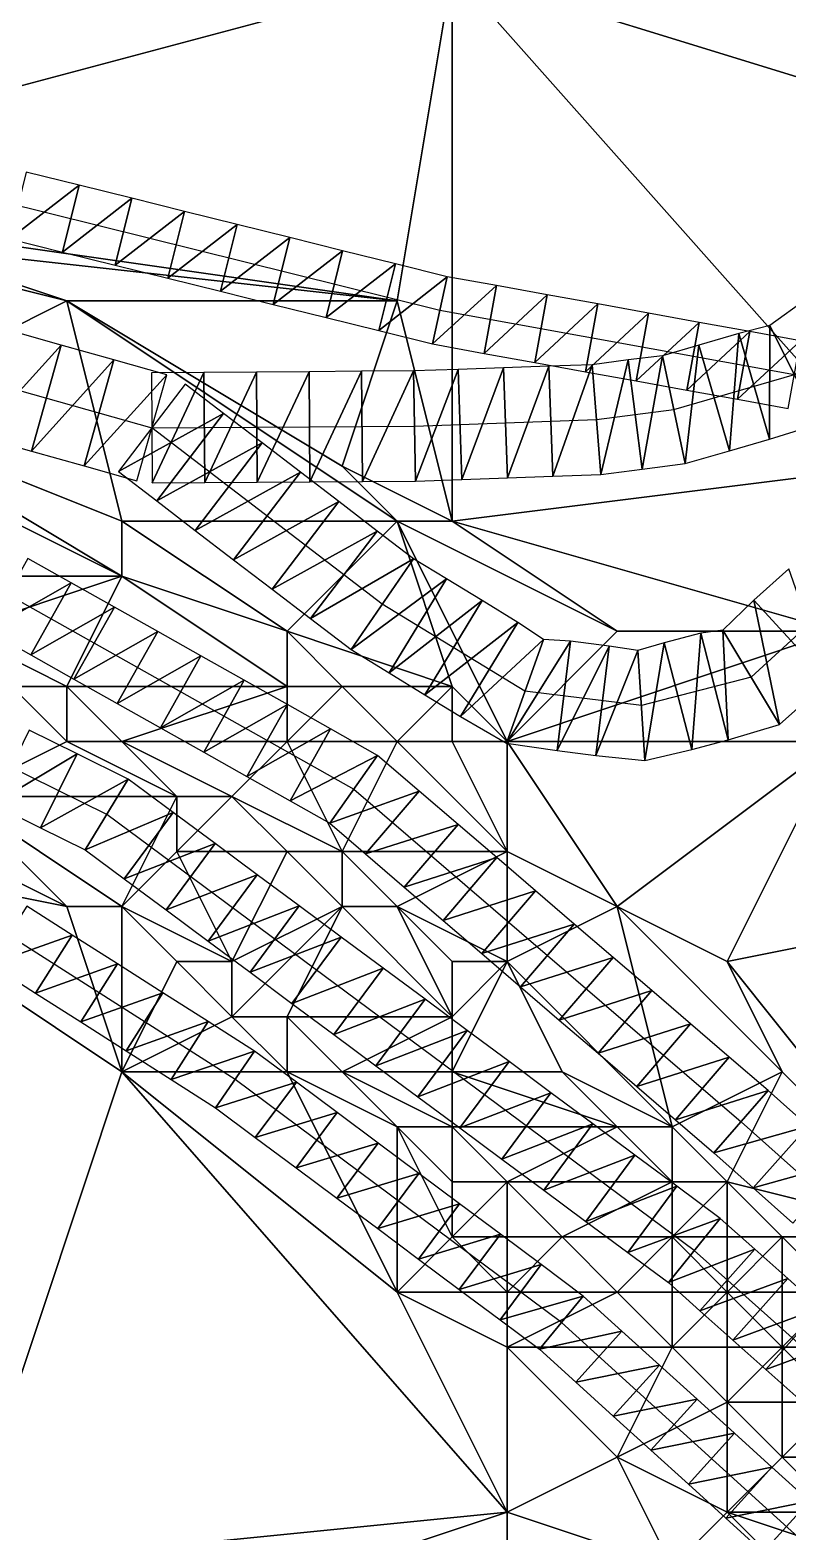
# Model space of a CAD drawing. Header units: metres. Extents: x -1103 to 901, y -902 to 905.
# Drawn here: x 422.7 to 450.2, y 91.3 to 145.8 of the extents above; entities that cross this region are included whole.
import ezdxf

# ---------------------------------------------------------------- set-up
doc = ezdxf.new("R2010")
doc.units = ezdxf.units.M
for name, color, linetype in [('OSM_PATH_AXES', 30, 'CONTINUOUS'), ('OSM_PATH_SURFACE', 30, 'CONTINUOUS'), ('OSM_ROAD_AXES', 2, 'CONTINUOUS'), ('OSM_ROAD_SURFACE', 9, 'CONTINUOUS'), ('OSM_TERRAIN', 3, 'CONTINUOUS'), ('OSM_WATER_SURFACE', 5, 'CONTINUOUS')]:
    doc.layers.add(name, color=color, linetype=linetype)

msp = doc.modelspace()

# ---------------------------------------------------------------- linework, layer by layer
at = {"layer": 'OSM_PATH_AXES'}
for points in [[(127.826, 210.906, 16.029), (196.458, 197.69, 10.186), (236.064, 190.446, 11.754), (275.194, 178.602, 14.999), (341.749, 159.447, 17.343), (437.552, 135.659, 16.351), (450.44, 133.325, 16.804), (456.254, 132.297, 16.859), (457.603, 124.29, 16.486), (459.758, 117.832, 15.625), (464.113, 105.943, 14.013), (483.557, 84.721, 11.881), (528.866, 43.072, 8.921), (572.273, 5.394, 9.598), (605.522, -30.471, 8.562)], [(511.091, 33.816, 6.727), (492.123, 51.4, 7.801), (472.459, 69.67, 9.647), (454.242, 87.773, 10.512), (441.973, 98.888, 11.307), (430.112, 107.724, 12.755), (415.289, 117.146, 13.692), (394.53, 126.126, 13.867), (368.432, 133.492, 13.798), (339.825, 141.443, 15.191), (315.739, 147.327, 15.371), (280.754, 155.577, 14.515), (248.577, 163.971, 13.571), (222.059, 170.828, 9.573), (205.235, 175.097, 8.464), (188.179, 179.288, 8.955), (143.257, 186.653, 12.843), (122.354, 186.952, 13.89)]]:
    msp.add_polyline3d(points, dxfattribs=at)
at = {"layer": 'OSM_PATH_SURFACE'}
for points in [[(421.922, 138.252, 15.712), (424.44, 140.202, 15.916), (422.524, 140.678, 15.83)], [(421.922, 138.252, 15.712), (423.838, 137.776, 15.798), (424.44, 140.202, 15.916)], [(423.838, 137.776, 15.798), (426.356, 139.727, 16.002), (424.44, 140.202, 15.916)], [(423.838, 137.776, 15.798), (425.754, 137.3, 15.934), (426.356, 139.727, 16.002)], [(425.754, 137.3, 15.934), (428.273, 139.251, 16.088), (426.356, 139.727, 16.002)], [(425.754, 137.3, 15.934), (427.67, 136.825, 16.036), (428.273, 139.251, 16.088)], [(427.67, 136.825, 16.036), (430.189, 138.775, 16.174), (428.273, 139.251, 16.088)], [(427.67, 136.825, 16.036), (429.586, 136.349, 16.063), (430.189, 138.775, 16.174)], [(429.586, 136.349, 16.063), (432.105, 138.299, 16.259), (430.189, 138.775, 16.174)], [(429.586, 136.349, 16.063), (431.502, 135.873, 16.109), (432.105, 138.299, 16.259)], [(431.502, 135.873, 16.109), (434.021, 137.824, 16.345), (432.105, 138.299, 16.259)], [(431.502, 135.873, 16.109), (433.418, 135.397, 16.204), (434.021, 137.824, 16.345)], [(433.418, 135.397, 16.204), (435.937, 137.348, 16.431), (434.021, 137.824, 16.345)], [(433.418, 135.397, 16.204), (435.334, 134.921, 16.299), (435.937, 137.348, 16.431)], [(435.334, 134.921, 16.299), (437.815, 136.881, 16.487), (435.937, 137.348, 16.431)], [(435.334, 134.921, 16.299), (437.288, 134.437, 16.375), (437.815, 136.881, 16.487)], [(437.288, 134.437, 16.375), (439.615, 136.556, 16.55), (437.815, 136.881, 16.487)], [(437.288, 134.437, 16.375), (439.17, 134.096, 16.437), (439.615, 136.556, 16.55)], [(439.17, 134.096, 16.437), (441.457, 136.222, 16.615), (439.615, 136.556, 16.55)], [(439.17, 134.096, 16.437), (441.011, 133.762, 16.502), (441.457, 136.222, 16.615)], [(441.011, 133.762, 16.502), (443.298, 135.889, 16.68), (441.457, 136.222, 16.615)], [(441.011, 133.762, 16.502), (442.853, 133.429, 16.567), (443.298, 135.889, 16.68)], [(442.853, 133.429, 16.567), (445.139, 135.555, 16.745), (443.298, 135.889, 16.68)], [(442.853, 133.429, 16.567), (444.694, 133.095, 16.632), (445.139, 135.555, 16.745)], [(444.694, 133.095, 16.632), (446.98, 135.222, 16.81), (445.139, 135.555, 16.745)], [(444.694, 133.095, 16.632), (446.535, 132.762, 16.697), (446.98, 135.222, 16.81)], [(446.535, 132.762, 16.697), (448.822, 134.889, 16.875), (446.98, 135.222, 16.81)], [(446.535, 132.762, 16.697), (448.376, 132.429, 16.762), (448.822, 134.889, 16.875)], [(448.376, 132.429, 16.762), (450.66, 134.556, 16.915), (448.822, 134.889, 16.875)], [(448.376, 132.429, 16.762), (450.22, 132.095, 16.827), (450.66, 134.556, 16.915)], [(424.195, 112.967, 13.481), (422.548, 114.013, 13.561), (421.207, 111.904, 13.419)], [(424.195, 112.967, 13.481), (421.207, 111.904, 13.419), (422.854, 110.857, 13.34)], [(425.842, 111.92, 13.627), (424.195, 112.967, 13.481), (422.854, 110.857, 13.34)], [(425.842, 111.92, 13.627), (422.854, 110.857, 13.34), (424.501, 109.81, 13.26)], [(427.489, 110.873, 13.284), (425.842, 111.92, 13.627), (424.501, 109.81, 13.26)], [(427.489, 110.873, 13.284), (424.501, 109.81, 13.26), (426.148, 108.763, 13.208)], [(429.136, 109.826, 13.091), (427.489, 110.873, 13.284), (426.148, 108.763, 13.208)], [(429.136, 109.826, 13.091), (426.148, 108.763, 13.208), (427.795, 107.716, 12.983)], [(430.82, 108.754, 12.887), (429.136, 109.826, 13.091), (427.795, 107.716, 12.983)], [(430.82, 108.754, 12.887), (427.795, 107.716, 12.983), (429.404, 106.694, 12.77)], [(432.342, 107.622, 12.685), (430.82, 108.754, 12.887), (429.404, 106.694, 12.77)], [(432.342, 107.622, 12.685), (429.404, 106.694, 12.77), (430.848, 105.617, 12.563)], [(433.824, 106.517, 12.496), (432.342, 107.622, 12.685), (430.848, 105.617, 12.563)], [(433.824, 106.517, 12.496), (430.848, 105.617, 12.563), (432.331, 104.512, 12.35)], [(435.307, 105.413, 12.308), (433.824, 106.517, 12.496), (432.331, 104.512, 12.35)], [(435.307, 105.413, 12.308), (432.331, 104.512, 12.35), (433.813, 103.408, 12.138)], [(436.789, 104.308, 12.129), (435.307, 105.413, 12.308), (433.813, 103.408, 12.138)], [(436.789, 104.308, 12.129), (433.813, 103.408, 12.138), (435.296, 102.303, 11.937)], [(438.272, 103.204, 12.007), (436.789, 104.308, 12.129), (435.296, 102.303, 11.937)], [(438.272, 103.204, 12.007), (435.296, 102.303, 11.937), (436.778, 101.199, 11.758)], [(439.754, 102.099, 11.735), (438.272, 103.204, 12.007), (436.778, 101.199, 11.758)], [(439.754, 102.099, 11.735), (436.778, 101.199, 11.758), (438.261, 100.094, 11.581)], [(441.237, 100.995, 11.914), (439.754, 102.099, 11.735), (438.261, 100.094, 11.581)], [(441.237, 100.995, 11.914), (438.261, 100.094, 11.581), (439.743, 98.99, 11.444)], [(442.767, 99.853, 11.45), (441.237, 100.995, 11.914), (439.743, 98.99, 11.444)], [(442.767, 99.853, 11.45), (439.743, 98.99, 11.444), (441.179, 97.922, 11.32)], [(444.175, 98.579, 11.305), (442.767, 99.853, 11.45), (441.179, 97.922, 11.32)], [(444.175, 98.579, 11.305), (441.179, 97.922, 11.32), (442.497, 96.726, 11.17)], [(445.539, 97.344, 11.155), (444.175, 98.579, 11.305), (442.497, 96.726, 11.17)], [(445.539, 97.344, 11.155), (442.497, 96.726, 11.17), (443.86, 95.491, 11.016)], [(446.902, 96.109, 11.032), (445.539, 97.344, 11.155), (443.86, 95.491, 11.016)], [(446.902, 96.109, 11.032), (443.86, 95.491, 11.016), (445.223, 94.256, 10.893)], [(448.265, 94.874, 10.945), (446.902, 96.109, 11.032), (445.223, 94.256, 10.893)], [(448.265, 94.874, 10.945), (445.223, 94.256, 10.893), (446.587, 93.022, 10.839)], [(449.628, 93.639, 10.841), (448.265, 94.874, 10.945), (446.587, 93.022, 10.839)], [(449.628, 93.639, 10.841), (446.587, 93.022, 10.839), (447.95, 91.787, 10.751)], [(450.992, 92.405, 10.764), (449.628, 93.639, 10.841), (447.95, 91.787, 10.751)], [(450.992, 92.405, 10.764), (447.95, 91.787, 10.751), (449.313, 90.552, 10.72)], [(452.355, 91.17, 10.7), (450.992, 92.405, 10.764), (449.313, 90.552, 10.72)]]:
    msp.add_3dface(points, dxfattribs=at)
at = {"layer": 'OSM_ROAD_AXES'}
for points in [[(114.075, 197.646, 15.56), (161.506, 194.251, 12.963), (196.492, 187.483, 9.365), (231.178, 179.531, 11.004), (286.624, 165.099, 14.96), (324.273, 155.82, 16.359), (368.598, 143.887, 14.654), (401.804, 135.493, 14.449), (418.705, 127.099, 14.868), (434.423, 118.263, 14.428), (448.506, 106.187, 13.141), (483.048, 75.409, 10.878), (513.578, 48.016, 8.62), (538.482, 24.305, 7.633), (556.721, 5.018, 7.979), (575.843, -14.269, 9.288), (585.537, -24.753, 9.553)], [(508.549, 46.213, 8.047), (487.635, 65.213, 9.648), (467.628, 82.963, 10.817), (452.794, 96.167, 11.649), (446.803, 101.509, 12.091), (425.448, 117.345, 14.035), (395.879, 131.921, 14.143), (375.452, 137.373, 14.133), (314.977, 153, 15.7), (267.014, 164.712, 14.81), (232.472, 174.212, 11.128), (204.682, 181.279, 8.892), (189.561, 185.238, 9.411), (153.614, 190.966, 13.006), (140.129, 192.249, 14.001), (99.285, 192.946, 15.816)], [(340.831, 155.71, 17.129), (427.084, 131.39, 15.558)], [(458.41, 138.855, 16.919), (456.254, 132.297, 16.859), (451.767, 124.987, 16.333), (448.87, 122.333, 15.947), (444.88, 121.304, 15.676), (440.646, 121.824, 15.399), (435.462, 124.987, 15.476), (427.084, 131.39, 15.558)], [(427.084, 131.39, 15.558), (436.634, 131.456, 16.145), (443.244, 131.689, 16.437), (446.063, 132.054, 16.57), (450.44, 133.325, 16.804), (458.41, 138.855, 16.919)]]:
    msp.add_polyline3d(points, dxfattribs=at)
at = {"layer": 'OSM_ROAD_SURFACE'}
for points in [[(451.336, 131.537, 16.823), (450.894, 136.074, 16.897), (449.544, 135.113, 16.881)], [(420.791, 131.087, 15.421), (423.793, 134.396, 15.593), (421.876, 134.936, 15.531)], [(448.08, 130.557, 16.648), (448.423, 134.822, 16.826), (446.964, 134.398, 16.748)], [(448.08, 130.557, 16.648), (449.539, 130.981, 16.726), (448.423, 134.822, 16.826)], [(449.539, 130.981, 16.726), (449.544, 135.113, 16.881), (448.423, 134.822, 16.826)], [(449.539, 130.981, 16.726), (451.336, 131.537, 16.823), (449.544, 135.113, 16.881)], [(420.791, 131.087, 15.421), (422.707, 130.546, 15.483), (423.793, 134.396, 15.593)], [(422.707, 130.546, 15.483), (425.71, 133.856, 15.622), (423.793, 134.396, 15.593)], [(446.477, 130.097, 16.563), (446.964, 134.398, 16.748), (445.649, 134.01, 16.677)], [(446.477, 130.097, 16.563), (448.08, 130.557, 16.648), (446.964, 134.398, 16.748)], [(422.707, 130.546, 15.483), (424.624, 130.006, 15.545), (425.71, 133.856, 15.622)], [(424.624, 130.006, 15.545), (427.626, 133.315, 15.634), (425.71, 133.856, 15.622)], [(441.662, 129.632, 16.342), (443.088, 133.683, 16.557), (441.521, 133.629, 16.488)], [(441.662, 129.632, 16.342), (443.401, 129.695, 16.418), (443.088, 133.683, 16.557)], [(443.401, 129.695, 16.418), (444.397, 133.855, 16.619), (443.088, 133.683, 16.557)], [(443.401, 129.695, 16.418), (444.91, 129.888, 16.489), (444.397, 133.855, 16.619)], [(444.91, 129.888, 16.489), (445.649, 134.01, 16.677), (444.397, 133.855, 16.619)], [(444.91, 129.888, 16.489), (446.477, 130.097, 16.563), (445.649, 134.01, 16.677)], [(424.624, 130.006, 15.545), (426.541, 129.465, 15.582), (427.626, 133.315, 15.634)], [(427.097, 129.39, 15.586), (428.98, 133.403, 15.816), (427.07, 133.39, 15.629)], [(427.097, 129.39, 15.586), (429.008, 129.403, 15.604), (428.98, 133.403, 15.816)], [(429.008, 129.403, 15.604), (430.89, 133.417, 15.933), (428.98, 133.403, 15.816)], [(429.008, 129.403, 15.604), (430.918, 129.417, 15.622), (430.89, 133.417, 15.933)], [(430.918, 129.417, 15.622), (432.8, 133.43, 16.049), (430.89, 133.417, 15.933)], [(430.918, 129.417, 15.622), (432.828, 129.43, 15.64), (432.8, 133.43, 16.049)], [(432.828, 129.43, 15.64), (434.71, 133.443, 16.166), (432.8, 133.43, 16.049)], [(432.828, 129.43, 15.64), (434.738, 129.443, 15.925), (434.71, 133.443, 16.166)], [(434.738, 129.443, 15.925), (436.594, 133.456, 16.281), (434.71, 133.443, 16.166)], [(434.738, 129.443, 15.925), (436.674, 129.457, 16.109), (436.594, 133.456, 16.281)], [(436.674, 129.457, 16.109), (438.216, 133.513, 16.344), (436.594, 133.456, 16.281)], [(436.674, 129.457, 16.109), (438.357, 129.516, 16.198), (438.216, 133.513, 16.344)], [(438.357, 129.516, 16.198), (439.869, 133.571, 16.416), (438.216, 133.513, 16.344)], [(438.357, 129.516, 16.198), (440.009, 129.574, 16.27), (439.869, 133.571, 16.416)], [(440.009, 129.574, 16.27), (441.521, 133.629, 16.488), (439.869, 133.571, 16.416)], [(440.009, 129.574, 16.27), (441.662, 129.632, 16.342), (441.521, 133.629, 16.488)], [(429.694, 131.912, 15.638), (428.298, 132.979, 15.636), (425.869, 129.801, 15.579)], [(429.694, 131.912, 15.638), (425.869, 129.801, 15.579), (427.266, 128.734, 15.581)], [(431.091, 130.845, 15.639), (429.694, 131.912, 15.638), (427.266, 128.734, 15.581)], [(431.091, 130.845, 15.639), (427.266, 128.734, 15.581), (428.662, 127.667, 15.575)], [(432.487, 129.778, 15.64), (431.091, 130.845, 15.639), (428.662, 127.667, 15.575)], [(432.487, 129.778, 15.64), (428.662, 127.667, 15.575), (430.059, 126.599, 15.552)], [(433.884, 128.71, 15.642), (432.487, 129.778, 15.64), (430.059, 126.599, 15.552)], [(433.884, 128.71, 15.642), (430.059, 126.599, 15.552), (431.455, 125.532, 15.53)], [(435.28, 127.643, 15.635), (433.884, 128.71, 15.642), (431.455, 125.532, 15.53)], [(435.28, 127.643, 15.635), (431.455, 125.532, 15.53), (432.851, 124.465, 15.504)], [(436.598, 126.633, 15.604), (435.28, 127.643, 15.635), (432.851, 124.465, 15.504)], [(421.113, 124.025, 14.891), (424.155, 125.756, 14.964), (422.584, 126.64, 14.96)], [(436.598, 126.633, 15.604), (432.851, 124.465, 15.504), (434.326, 123.341, 15.457)], [(437.8, 125.904, 15.584), (436.598, 126.633, 15.604), (434.326, 123.341, 15.457)], [(450.236, 126.274, 16.433), (448.967, 125.134, 16.292), (451.67, 122.185, 16.084)], [(421.113, 124.025, 14.891), (422.685, 123.141, 14.872), (424.155, 125.756, 14.964)], [(422.685, 123.141, 14.872), (425.727, 124.872, 14.945), (424.155, 125.756, 14.964)], [(437.8, 125.904, 15.584), (434.326, 123.341, 15.457), (435.717, 122.489, 15.403)], [(439.096, 125.113, 15.557), (437.8, 125.904, 15.584), (435.717, 122.489, 15.403)], [(439.096, 125.113, 15.557), (435.717, 122.489, 15.403), (437.013, 121.698, 15.257)], [(440.392, 124.322, 15.531), (439.096, 125.113, 15.557), (437.013, 121.698, 15.257)], [(448.967, 125.134, 16.292), (447.84, 124.047, 15.912), (449.901, 120.619, 15.833)], [(448.967, 125.134, 16.292), (449.901, 120.619, 15.833), (451.67, 122.185, 16.084)], [(422.685, 123.141, 14.872), (424.257, 122.257, 14.85), (425.727, 124.872, 14.945)], [(424.257, 122.257, 14.85), (427.299, 123.989, 14.88), (425.727, 124.872, 14.945)], [(424.257, 122.257, 14.85), (425.829, 121.374, 14.775), (427.299, 123.989, 14.88)], [(425.829, 121.374, 14.775), (428.871, 123.105, 14.815), (427.299, 123.989, 14.88)], [(440.392, 124.322, 15.531), (437.013, 121.698, 15.257), (438.309, 120.907, 15.337)], [(441.317, 123.708, 15.51), (440.392, 124.322, 15.531), (438.309, 120.907, 15.337)], [(447.041, 123.927, 15.824), (445.711, 123.584, 15.715), (446.709, 119.71, 15.566)], [(447.041, 123.927, 15.824), (446.709, 119.71, 15.566), (448.039, 120.053, 15.697)], [(447.84, 124.047, 15.912), (447.041, 123.927, 15.824), (448.039, 120.053, 15.697)], [(447.84, 124.047, 15.912), (448.039, 120.053, 15.697), (449.901, 120.619, 15.833)], [(441.317, 123.708, 15.51), (438.309, 120.907, 15.337), (439.976, 119.94, 15.369)], [(442.301, 123.636, 15.507), (441.317, 123.708, 15.51), (439.976, 119.94, 15.369)], [(442.301, 123.636, 15.507), (439.976, 119.94, 15.369), (441.814, 119.666, 15.372)], [(443.713, 123.463, 15.526), (442.301, 123.636, 15.507), (441.814, 119.666, 15.372)], [(443.713, 123.463, 15.526), (441.814, 119.666, 15.372), (443.225, 119.492, 15.38)], [(444.757, 123.3, 15.64), (443.713, 123.463, 15.526), (443.225, 119.492, 15.38)], [(444.757, 123.3, 15.64), (443.225, 119.492, 15.38), (445.004, 119.308, 15.399)], [(445.711, 123.584, 15.715), (444.757, 123.3, 15.64), (445.004, 119.308, 15.399)], [(445.711, 123.584, 15.715), (445.004, 119.308, 15.399), (446.709, 119.71, 15.566)], [(425.829, 121.374, 14.775), (427.401, 120.49, 14.695), (428.871, 123.105, 14.815)], [(427.401, 120.49, 14.695), (430.443, 122.222, 14.75), (428.871, 123.105, 14.815)], [(427.401, 120.49, 14.695), (428.973, 119.606, 14.645), (430.443, 122.222, 14.75)], [(428.973, 119.606, 14.645), (432.015, 121.338, 14.695), (430.443, 122.222, 14.75)], [(428.973, 119.606, 14.645), (430.544, 118.723, 14.589), (432.015, 121.338, 14.695)], [(430.544, 118.723, 14.589), (433.586, 120.454, 14.768), (432.015, 121.338, 14.695)], [(424.371, 119.548, 14.18), (422.632, 120.406, 14.268), (421.306, 117.715, 14.186)], [(430.544, 118.723, 14.589), (432.116, 117.839, 14.502), (433.586, 120.454, 14.768)], [(432.116, 117.839, 14.502), (435.285, 119.491, 14.536), (433.586, 120.454, 14.768)], [(424.371, 119.548, 14.18), (421.306, 117.715, 14.186), (423.045, 116.857, 14.109)], [(426.228, 118.626, 14.119), (424.371, 119.548, 14.18), (423.045, 116.857, 14.109)], [(432.116, 117.839, 14.502), (433.562, 117.035, 14.42), (435.285, 119.491, 14.536)], [(433.562, 117.035, 14.42), (436.808, 118.194, 14.393), (435.285, 119.491, 14.536)], [(426.228, 118.626, 14.119), (423.045, 116.857, 14.109), (424.667, 116.064, 14.037)], [(427.866, 117.419, 14.03), (426.228, 118.626, 14.119), (424.667, 116.064, 14.037)], [(433.562, 117.035, 14.42), (434.855, 115.917, 14.306), (436.808, 118.194, 14.393)], [(434.855, 115.917, 14.306), (438.216, 116.986, 14.253), (436.808, 118.194, 14.393)], [(427.866, 117.419, 14.03), (424.667, 116.064, 14.037), (426.079, 115.009, 13.957)], [(429.392, 116.288, 13.999), (427.866, 117.419, 14.03), (426.079, 115.009, 13.957)], [(434.855, 115.917, 14.306), (436.263, 114.709, 14.169), (438.216, 116.986, 14.253)], [(436.263, 114.709, 14.169), (439.624, 115.779, 14.115), (438.216, 116.986, 14.253)], [(429.392, 116.288, 13.999), (426.079, 115.009, 13.957), (427.605, 113.878, 13.845)], [(430.917, 115.157, 13.866), (429.392, 116.288, 13.999), (427.605, 113.878, 13.845)], [(436.263, 114.709, 14.169), (437.671, 113.501, 14.071), (439.624, 115.779, 14.115)], [(437.671, 113.501, 14.071), (441.033, 114.571, 14.049), (439.624, 115.779, 14.115)], [(430.917, 115.157, 13.866), (427.605, 113.878, 13.845), (429.13, 112.747, 13.752)], [(432.443, 114.025, 13.73), (430.917, 115.157, 13.866), (429.13, 112.747, 13.752)], [(437.671, 113.501, 14.071), (439.08, 112.294, 13.972), (441.033, 114.571, 14.049)], [(439.08, 112.294, 13.972), (442.441, 113.363, 13.989), (441.033, 114.571, 14.049)], [(432.443, 114.025, 13.73), (429.13, 112.747, 13.752), (430.656, 111.616, 13.447)], [(433.968, 112.894, 13.561), (432.443, 114.025, 13.73), (430.656, 111.616, 13.447)], [(439.08, 112.294, 13.972), (440.488, 111.086, 13.711), (442.441, 113.363, 13.989)], [(440.488, 111.086, 13.711), (443.849, 112.156, 13.849), (442.441, 113.363, 13.989)], [(433.968, 112.894, 13.561), (430.656, 111.616, 13.447), (432.181, 110.484, 13.463)], [(435.493, 111.763, 13.38), (433.968, 112.894, 13.561), (432.181, 110.484, 13.463)], [(440.488, 111.086, 13.711), (441.896, 109.879, 13.638), (443.849, 112.156, 13.849)], [(441.896, 109.879, 13.638), (445.257, 110.948, 13.701), (443.849, 112.156, 13.849)], [(435.493, 111.763, 13.38), (432.181, 110.484, 13.463), (433.707, 109.353, 13.293)], [(437.019, 110.632, 13.2), (435.493, 111.763, 13.38), (433.707, 109.353, 13.293)], [(441.896, 109.879, 13.638), (443.304, 108.671, 13.565), (445.257, 110.948, 13.701)], [(443.304, 108.671, 13.565), (446.666, 109.741, 13.549), (445.257, 110.948, 13.701)], [(437.019, 110.632, 13.2), (433.707, 109.353, 13.293), (435.232, 108.222, 13.091)], [(438.544, 109.501, 13.209), (437.019, 110.632, 13.2), (435.232, 108.222, 13.091)], [(443.304, 108.671, 13.565), (444.713, 107.463, 13.428), (446.666, 109.741, 13.549)], [(444.713, 107.463, 13.428), (448.074, 108.533, 13.398), (446.666, 109.741, 13.549)], [(438.544, 109.501, 13.209), (435.232, 108.222, 13.091), (436.757, 107.091, 12.958)], [(440.07, 108.369, 12.952), (438.544, 109.501, 13.209), (436.757, 107.091, 12.958)], [(440.07, 108.369, 12.952), (436.757, 107.091, 12.958), (438.283, 105.96, 12.854)], [(441.595, 107.238, 12.741), (440.07, 108.369, 12.952), (438.283, 105.96, 12.854)], [(444.713, 107.463, 13.428), (446.121, 106.256, 13.282), (448.074, 108.533, 13.398)], [(446.121, 106.256, 13.282), (449.493, 107.316, 13.246), (448.074, 108.533, 13.398)], [(441.595, 107.238, 12.741), (438.283, 105.96, 12.854), (439.808, 104.829, 12.669)], [(443.121, 106.107, 12.609), (441.595, 107.238, 12.741), (439.808, 104.829, 12.669)], [(446.121, 106.256, 13.282), (447.518, 105.057, 13.137), (449.493, 107.316, 13.246)], [(447.518, 105.057, 13.137), (450.943, 106.024, 13.105), (449.493, 107.316, 13.246)], [(443.121, 106.107, 12.609), (439.808, 104.829, 12.669), (441.334, 103.697, 12.494)], [(444.646, 104.976, 12.459), (443.121, 106.107, 12.609), (441.334, 103.697, 12.494)], [(447.518, 105.057, 13.137), (448.947, 103.784, 12.993), (450.943, 106.024, 13.105)], [(448.947, 103.784, 12.993), (452.382, 104.742, 12.967), (450.943, 106.024, 13.105)], [(444.646, 104.976, 12.459), (441.334, 103.697, 12.494), (442.859, 102.566, 12.315)], [(446.171, 103.845, 12.379), (444.646, 104.976, 12.459), (442.859, 102.566, 12.315)], [(448.947, 103.784, 12.993), (450.386, 102.502, 12.849), (452.382, 104.742, 12.967)], [(446.171, 103.845, 12.379), (442.859, 102.566, 12.315), (444.384, 101.435, 11.999)], [(447.746, 102.676, 12.461), (446.171, 103.845, 12.379), (444.384, 101.435, 11.999)], [(447.746, 102.676, 12.461), (444.384, 101.435, 11.999), (445.861, 100.342, 12.109)], [(449, 101.56, 12.451), (447.746, 102.676, 12.461), (445.861, 100.342, 12.109)], [(449, 101.56, 12.451), (445.861, 100.342, 12.109), (447.003, 99.321, 11.739)], [(450.198, 100.492, 12.247), (449, 101.56, 12.451), (447.003, 99.321, 11.739)], [(450.198, 100.492, 12.247), (447.003, 99.321, 11.739), (448.201, 98.252, 11.948)], [(451.396, 99.423, 12.394), (450.198, 100.492, 12.247), (448.201, 98.252, 11.948)], [(451.396, 99.423, 12.394), (448.201, 98.252, 11.948), (449.4, 97.184, 11.603)], [(452.594, 98.355, 11.971), (451.396, 99.423, 12.394), (449.4, 97.184, 11.603)], [(452.594, 98.355, 11.971), (449.4, 97.184, 11.603), (450.598, 96.116, 11.745)]]:
    msp.add_3dface(points, dxfattribs=at)
at = {"layer": 'OSM_TERRAIN'}
for points in [[(464, 140, 16.966), (468, 154, 16.583), (438, 148, 16.839)], [(408, 140, 14.947), (438, 148, 16.839), (404, 148, 15.155)], [(436, 136, 16.307), (438, 148, 16.839), (408, 140, 14.947)], [(436, 136, 16.307), (438, 128, 16.075), (438, 148, 16.839)], [(438, 128, 16.075), (454, 130, 16.827), (438, 148, 16.839)], [(454, 130, 16.827), (464, 140, 16.966), (438, 148, 16.839)], [(418, 138, 15.589), (436, 136, 16.307), (408, 140, 14.947)], [(416, 132, 15.207), (424, 136, 15.579), (416, 138, 15.269)], [(416, 138, 15.269), (424, 136, 15.579), (418, 138, 15.589)], [(418, 138, 15.589), (424, 136, 15.579), (436, 136, 16.307)], [(416, 132, 15.207), (426, 128, 15.511), (424, 136, 15.579)], [(426, 128, 15.511), (436, 128, 15.603), (424, 136, 15.579)], [(436, 128, 15.603), (434, 130, 15.92), (424, 136, 15.579)], [(434, 130, 15.92), (436, 136, 16.307), (424, 136, 15.579)], [(434, 130, 15.92), (438, 128, 16.075), (436, 136, 16.307)], [(418, 130, 14.914), (426, 126, 14.942), (416, 132, 15.207)], [(426, 126, 14.942), (426, 128, 15.511), (416, 132, 15.207)], [(416, 126, 14.812), (426, 126, 14.942), (418, 130, 14.914)], [(436, 128, 15.603), (438, 128, 16.075), (434, 130, 15.92)], [(438, 128, 16.075), (452, 124, 16.26), (454, 130, 16.827)], [(426, 126, 14.942), (432, 124, 15.434), (426, 128, 15.511)], [(432, 124, 15.434), (436, 128, 15.603), (426, 128, 15.511)], [(432, 124, 15.434), (438, 122, 15.351), (436, 128, 15.603)], [(438, 122, 15.351), (440, 120, 15.34), (436, 128, 15.603)], [(440, 120, 15.34), (444, 124, 15.468), (436, 128, 15.603)], [(436, 128, 15.603), (444, 124, 15.468), (438, 128, 16.075)], [(444, 124, 15.468), (452, 124, 16.26), (438, 128, 16.075)], [(420, 124, 14.832), (426, 126, 14.942), (416, 126, 14.812)], [(420, 124, 14.832), (424, 122, 14.793), (426, 126, 14.942)], [(424, 122, 14.793), (432, 122, 14.665), (426, 126, 14.942)], [(432, 122, 14.665), (432, 124, 15.434), (426, 126, 14.942)], [(422, 122, 14.327), (424, 122, 14.793), (420, 124, 14.832)], [(432, 122, 14.665), (434, 122, 15.259), (432, 124, 15.434)], [(434, 122, 15.259), (438, 122, 15.351), (432, 124, 15.434)], [(440, 120, 15.34), (452, 124, 16.26), (444, 124, 15.468)], [(440, 120, 15.34), (452, 120, 15.788), (452, 124, 16.26)], [(420, 118, 14.177), (424, 120, 14.15), (422, 122, 14.327)], [(424, 120, 14.15), (424, 122, 14.793), (422, 122, 14.327)], [(424, 120, 14.15), (426, 120, 14.637), (424, 122, 14.793)], [(426, 120, 14.637), (432, 122, 14.665), (424, 122, 14.793)], [(426, 120, 14.637), (432, 120, 14.592), (432, 122, 14.665)], [(432, 120, 14.592), (434, 122, 15.259), (432, 122, 14.665)], [(432, 120, 14.592), (436, 120, 14.502), (434, 122, 15.259)], [(436, 120, 14.502), (438, 122, 15.351), (434, 122, 15.259)], [(436, 120, 14.502), (438, 120, 15.192), (438, 122, 15.351)], [(438, 120, 15.192), (440, 120, 15.34), (438, 122, 15.351)], [(420, 118, 14.177), (428, 118, 14.017), (424, 120, 14.15)], [(428, 118, 14.017), (426, 120, 14.637), (424, 120, 14.15)], [(428, 118, 14.017), (430, 118, 14.507), (426, 120, 14.637)], [(430, 118, 14.507), (432, 120, 14.592), (426, 120, 14.637)], [(430, 118, 14.507), (434, 116, 14.294), (432, 120, 14.592)], [(434, 116, 14.294), (436, 120, 14.502), (432, 120, 14.592)], [(434, 116, 14.294), (440, 116, 14.065), (436, 120, 14.502)], [(440, 116, 14.065), (438, 120, 15.192), (436, 120, 14.502)], [(440, 116, 14.065), (440, 120, 15.34), (438, 120, 15.192)], [(440, 116, 14.065), (444, 114, 13.95), (440, 120, 15.34)], [(444, 114, 13.95), (452, 120, 15.788), (440, 120, 15.34)], [(448, 112, 13.983), (452, 120, 15.788), (444, 114, 13.95)], [(448, 112, 13.983), (458, 114, 15.076), (452, 120, 15.788)], [(424, 114, 13.474), (420, 118, 14.177), (420, 116, 13.605)], [(424, 114, 13.474), (426, 114, 13.859), (420, 118, 14.177)], [(420, 118, 14.177), (426, 114, 13.859), (428, 118, 14.017)], [(426, 114, 13.859), (428, 116, 13.85), (428, 118, 14.017)], [(428, 116, 13.85), (430, 118, 14.507), (428, 118, 14.017)], [(428, 116, 13.85), (432, 116, 13.865), (430, 118, 14.507)], [(432, 116, 13.865), (434, 116, 14.294), (430, 118, 14.507)], [(426, 108, 13.048), (414, 116, 13.654), (420, 90, 10.024)], [(426, 108, 13.048), (424, 114, 13.474), (414, 116, 13.654)], [(414, 116, 13.654), (424, 114, 13.474), (420, 116, 13.605)], [(426, 114, 13.859), (430, 112, 13.645), (428, 116, 13.85)], [(430, 112, 13.645), (432, 116, 13.865), (428, 116, 13.85)], [(430, 112, 13.645), (434, 114, 13.595), (432, 116, 13.865)], [(434, 114, 13.595), (434, 116, 14.294), (432, 116, 13.865)], [(434, 114, 13.595), (436, 114, 14.08), (434, 116, 14.294)], [(434, 116, 14.294), (436, 114, 14.08), (440, 116, 14.065)], [(436, 114, 14.08), (440, 112, 13.907), (440, 116, 14.065)], [(440, 112, 13.907), (444, 114, 13.95), (440, 116, 14.065)], [(426, 108, 13.048), (426, 114, 13.859), (424, 114, 13.474)], [(426, 108, 13.048), (428, 112, 13.269), (426, 114, 13.859)], [(428, 112, 13.269), (430, 112, 13.645), (426, 114, 13.859)], [(430, 110, 12.972), (432, 110, 13.403), (434, 114, 13.595)], [(430, 110, 12.972), (434, 114, 13.595), (430, 112, 13.645)], [(432, 110, 13.403), (438, 110, 13.041), (434, 114, 13.595)], [(438, 110, 13.041), (436, 114, 14.08), (434, 114, 13.595)], [(438, 110, 13.041), (438, 112, 13.843), (436, 114, 14.08)], [(438, 112, 13.843), (440, 112, 13.907), (436, 114, 14.08)], [(440, 112, 13.907), (446, 106, 13.215), (444, 114, 13.95)], [(446, 106, 13.215), (450, 108, 13.232), (444, 114, 13.95)], [(450, 108, 13.232), (448, 112, 13.983), (444, 114, 13.95)], [(456, 102, 12.605), (458, 114, 15.076), (448, 112, 13.983)], [(426, 108, 13.048), (430, 110, 12.972), (428, 112, 13.269)], [(430, 110, 12.972), (430, 112, 13.645), (428, 112, 13.269)], [(438, 108, 12.815), (440, 112, 13.907), (438, 110, 13.041)], [(438, 108, 12.815), (442, 108, 12.786), (440, 112, 13.907)], [(438, 110, 13.041), (440, 112, 13.907), (438, 112, 13.843)], [(442, 108, 12.786), (446, 106, 13.215), (440, 112, 13.907)], [(456, 102, 12.605), (448, 112, 13.983), (450, 108, 13.232)], [(426, 108, 13.048), (432, 108, 12.663), (430, 110, 12.972)], [(432, 108, 12.663), (432, 110, 13.403), (430, 110, 12.972)], [(432, 108, 12.663), (434, 108, 13.105), (432, 110, 13.403)], [(434, 108, 13.105), (438, 110, 13.041), (432, 110, 13.403)], [(434, 108, 13.105), (438, 108, 12.815), (438, 110, 13.041)], [(420, 90, 10.024), (440, 92, 9.683), (426, 108, 13.048)], [(426, 108, 13.048), (440, 92, 9.683), (436, 100, 11.555)], [(436, 100, 11.555), (432, 108, 12.663), (426, 108, 13.048)], [(436, 100, 11.555), (436, 106, 12.272), (432, 108, 12.663)], [(436, 106, 12.272), (434, 108, 13.105), (432, 108, 12.663)], [(436, 106, 12.272), (438, 106, 12.822), (434, 108, 13.105)], [(438, 106, 12.822), (438, 108, 12.815), (434, 108, 13.105)], [(438, 106, 12.822), (444, 106, 12.514), (438, 108, 12.815)], [(444, 106, 12.514), (442, 108, 12.786), (438, 108, 12.815)], [(444, 106, 12.514), (446, 106, 13.215), (442, 108, 12.786)], [(448, 104, 12.986), (450, 108, 13.232), (446, 106, 13.215)], [(448, 104, 12.986), (456, 102, 12.605), (450, 108, 13.232)], [(436, 100, 11.555), (438, 102, 11.743), (436, 106, 12.272)], [(438, 102, 11.743), (438, 104, 11.909), (436, 106, 12.272)], [(436, 106, 12.272), (438, 104, 11.909), (438, 106, 12.822)], [(438, 104, 11.909), (440, 104, 12.532), (438, 106, 12.822)], [(440, 104, 12.532), (444, 106, 12.514), (438, 106, 12.822)], [(440, 104, 12.532), (446, 104, 12.278), (444, 106, 12.514)], [(446, 104, 12.278), (446, 106, 13.215), (444, 106, 12.514)], [(446, 104, 12.278), (448, 104, 12.986), (446, 106, 13.215)], [(438, 102, 11.743), (440, 102, 11.589), (440, 104, 12.532)], [(438, 102, 11.743), (440, 104, 12.532), (438, 104, 11.909)], [(440, 102, 11.589), (442, 102, 12.244), (440, 104, 12.532)], [(442, 102, 12.244), (446, 104, 12.278), (440, 104, 12.532)], [(442, 102, 12.244), (446, 102, 12.148), (446, 104, 12.278)], [(446, 102, 12.148), (448, 102, 12.11), (448, 104, 12.986)], [(446, 102, 12.148), (448, 104, 12.986), (446, 104, 12.278)], [(448, 102, 12.11), (450, 102, 12.768), (448, 104, 12.986)], [(450, 102, 12.768), (456, 102, 12.605), (448, 104, 12.986)], [(436, 100, 11.555), (440, 100, 11.438), (438, 102, 11.743)], [(440, 100, 11.438), (440, 102, 11.589), (438, 102, 11.743)], [(440, 100, 11.438), (442, 102, 12.244), (440, 102, 11.589)], [(440, 100, 11.438), (444, 100, 11.356), (442, 102, 12.244)], [(444, 100, 11.356), (446, 102, 12.148), (442, 102, 12.244)], [(444, 100, 11.356), (446, 100, 12.104), (446, 102, 12.148)], [(446, 100, 12.104), (448, 100, 11.938), (446, 102, 12.148)], [(448, 100, 11.938), (448, 102, 12.11), (446, 102, 12.148)], [(448, 100, 11.938), (450, 100, 11.927), (450, 102, 12.768)], [(448, 100, 11.938), (450, 102, 12.768), (448, 102, 12.11)], [(450, 100, 11.927), (452, 100, 12.56), (450, 102, 12.768)], [(450, 102, 12.768), (452, 100, 12.56), (456, 102, 12.605)], [(440, 92, 9.683), (440, 98, 11.276), (436, 100, 11.555)], [(440, 98, 11.276), (440, 100, 11.438), (436, 100, 11.555)], [(440, 98, 11.276), (444, 100, 11.356), (440, 100, 11.438)], [(440, 98, 11.276), (446, 98, 11.127), (444, 100, 11.356)], [(446, 98, 11.127), (446, 100, 12.104), (444, 100, 11.356)], [(446, 98, 11.127), (448, 98, 11.899), (448, 100, 11.938)], [(446, 98, 11.127), (448, 100, 11.938), (446, 100, 12.104)], [(448, 98, 11.899), (450, 98, 11.84), (448, 100, 11.938)], [(450, 98, 11.84), (450, 100, 11.927), (448, 100, 11.938)], [(450, 98, 11.84), (452, 100, 12.56), (450, 100, 11.927)], [(450, 98, 11.84), (454, 98, 11.757), (452, 100, 12.56)], [(440, 92, 9.683), (444, 94, 10.788), (440, 98, 11.276)], [(444, 94, 10.788), (446, 98, 11.127), (440, 98, 11.276)], [(444, 94, 10.788), (448, 96, 10.933), (446, 98, 11.127)], [(448, 96, 10.933), (448, 98, 11.899), (446, 98, 11.127)], [(448, 96, 10.933), (450, 96, 11.703), (450, 98, 11.84)], [(448, 96, 10.933), (450, 98, 11.84), (448, 98, 11.899)], [(450, 96, 11.703), (452, 96, 11.648), (450, 98, 11.84)], [(452, 96, 11.648), (454, 98, 11.757), (450, 98, 11.84)], [(448, 92, 10.718), (448, 96, 10.933), (444, 94, 10.788)], [(448, 92, 10.718), (450, 94, 10.77), (448, 96, 10.933)], [(450, 94, 10.77), (450, 96, 11.703), (448, 96, 10.933)], [(450, 94, 10.77), (452, 94, 11.523), (452, 96, 11.648)], [(450, 94, 10.77), (452, 96, 11.648), (450, 96, 11.703)], [(440, 92, 9.683), (446, 90, 10.049), (444, 94, 10.788)], [(446, 90, 10.049), (448, 92, 10.718), (444, 94, 10.788)], [(448, 92, 10.718), (452, 92, 10.649), (450, 94, 10.77)], [(452, 92, 10.649), (452, 94, 11.523), (450, 94, 10.77)], [(420, 90, 10.024), (434, 90, 9.402), (440, 92, 9.683)], [(440, 86, 8.966), (440, 92, 9.683), (434, 90, 9.402)], [(440, 86, 8.966), (446, 90, 10.049), (440, 92, 9.683)], [(446, 90, 10.049), (454, 86, 10.478), (448, 92, 10.718)], [(448, 92, 10.718), (454, 86, 10.478), (454, 90, 10.56)], [(448, 92, 10.718), (454, 90, 10.56), (452, 92, 10.649)]]:
    msp.add_3dface(points, dxfattribs=at)
at = {"layer": 'OSM_WATER_SURFACE'}
for points in [[(476.481, -23.237, 1), (114.185, 145.68, 1), (-16.415, 129.479, 1)], [(476.481, -23.237, 1), (192.158, 139.487, 1), (114.185, 145.68, 1)], [(476.481, -23.237, 1), (242.707, 130.65, 1), (192.158, 139.487, 1)], [(476.481, -23.237, 1), (324.682, 104.739, 1), (242.707, 130.65, 1)], [(476.481, -23.237, 1), (-16.415, 129.479, 1), (-108.481, 109.893, 1)], [(476.481, -23.237, 1), (-108.481, 109.893, 1), (-166.292, 92.807, 1)], [(476.481, -23.237, 1), (358.782, 90.749, 1), (324.682, 104.739, 1)], [(476.481, -23.237, 1), (-166.292, 92.807, 1), (-252.567, 62.77, 1)]]:
    msp.add_3dface(points, dxfattribs=at)

doc.saveas('drawing.dxf')
